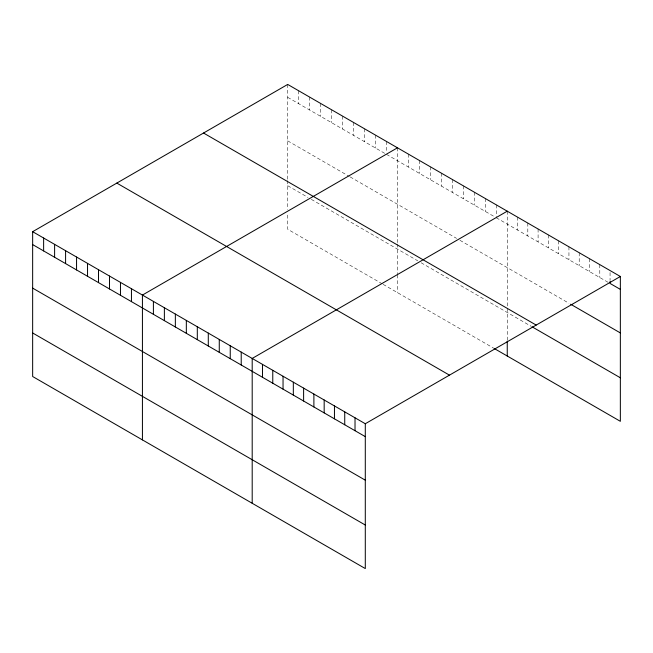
<?xml version="1.0" encoding="UTF-8"?>
<svg xmlns="http://www.w3.org/2000/svg" width="653" height="653" viewBox="0 0 653 653"><rect width="100%" height="100%" fill="white"/><g stroke="black" fill="none" stroke-linecap="round" stroke-linejoin="round"><path stroke-width="0.49" stroke-dasharray="3.27 2.45" d="M287.704 84.433L287.704 179.608M287.704 97.338L384.805 153.398M386.494 154.377L495.431 217.261M496.272 217.751L608.351 282.463M287.704 140.868L349.339 176.457M350.188 176.947L456.586 238.378M459.965 240.32L568.943 303.245M287.704 185.721L307.963 197.426M311.342 199.377L417.74 260.8M421.12 262.751L531.24 326.329M382.274 283.859L287.704 229.26L287.704 213.433M383.123 284.349L494.582 348.702M610.065 272.538L610.065 280.472M599.789 264.612L599.789 277.517M589.504 258.678L589.504 271.583M579.219 252.744L579.219 265.64M568.943 246.81L568.943 259.706M558.658 240.867L558.658 253.772M548.373 234.933L548.373 247.838M538.096 228.999L538.096 241.896M527.812 223.065L527.812 235.962M517.527 217.123L517.527 230.027M507.25 211.188L507.25 307.383M507.25 308.404L507.25 340.189M496.272 204.854L496.272 216.763M485.293 198.512L485.293 211.417M474.315 192.178L474.315 205.075M463.336 185.836L463.336 198.741M452.358 179.502L452.358 192.398M441.387 173.159L441.387 186.064M430.409 166.825L430.409 179.722M419.43 160.491L419.43 173.388M408.452 154.149L408.452 167.046M397.473 147.815L397.473 242.989M397.473 244.002L397.473 273.836M397.473 274.831L397.473 292.642M386.494 141.472L386.494 152.386M375.516 135.138L375.516 148.035M364.545 128.796L364.545 141.701M353.567 122.462L353.567 135.359M342.588 116.12L342.588 129.025M331.61 109.786L331.61 122.682M320.631 103.452L320.631 116.348M309.653 97.109L309.653 110.006M298.674 90.775L298.674 103.672M287.704 180.628L287.704 209.474"/><path stroke-width="0.98" d="M32.65 231.684L365.296 423.74L365.296 568.567L32.65 376.512L32.65 231.684L287.704 84.433L620.35 276.488L620.35 421.316L494.582 348.702M397.473 147.815L142.427 295.066L142.427 439.893M507.25 211.188L252.197 358.44L252.197 503.267M365.296 423.74L620.35 276.488M620.35 289.385L610.065 283.451L610.065 281.467M570.657 304.233L620.35 332.924M203.532 133.024L536.186 325.08M532.097 326.827L620.35 377.777M116.814 183.093L449.468 375.149M32.65 244.589L365.296 436.637M32.65 288.12L365.296 480.175M32.65 332.973L365.296 525.028M507.25 341.176L507.25 356.016M355.02 417.806L355.02 430.702M344.735 411.863L344.735 424.768M334.458 405.929L334.458 418.834M324.174 399.995L324.174 412.892M313.889 394.061L313.889 406.958M303.612 388.119L303.612 401.024M293.328 382.185L293.328 395.089M283.043 376.25L283.043 389.147M272.766 370.316L272.766 383.213M262.482 364.374L262.482 377.279M241.218 352.106L241.218 365.003M230.248 345.764L230.248 358.668M219.269 339.429L219.269 352.326M208.291 333.087L208.291 345.992M197.312 326.753L197.312 339.65M186.334 320.411L186.334 333.316M175.355 314.077L175.355 326.973M164.376 307.743L164.376 320.639M153.406 301.4L153.406 314.305M131.449 288.724L131.449 301.629M120.47 282.39L120.47 295.287M109.492 276.048L109.492 288.952M98.513 269.713L98.513 282.61M87.535 263.371L87.535 276.276M76.556 257.037L76.556 269.934M65.586 250.703L65.586 263.6M54.607 244.361L54.607 257.258M43.629 238.027L43.629 250.923"/></g></svg>
